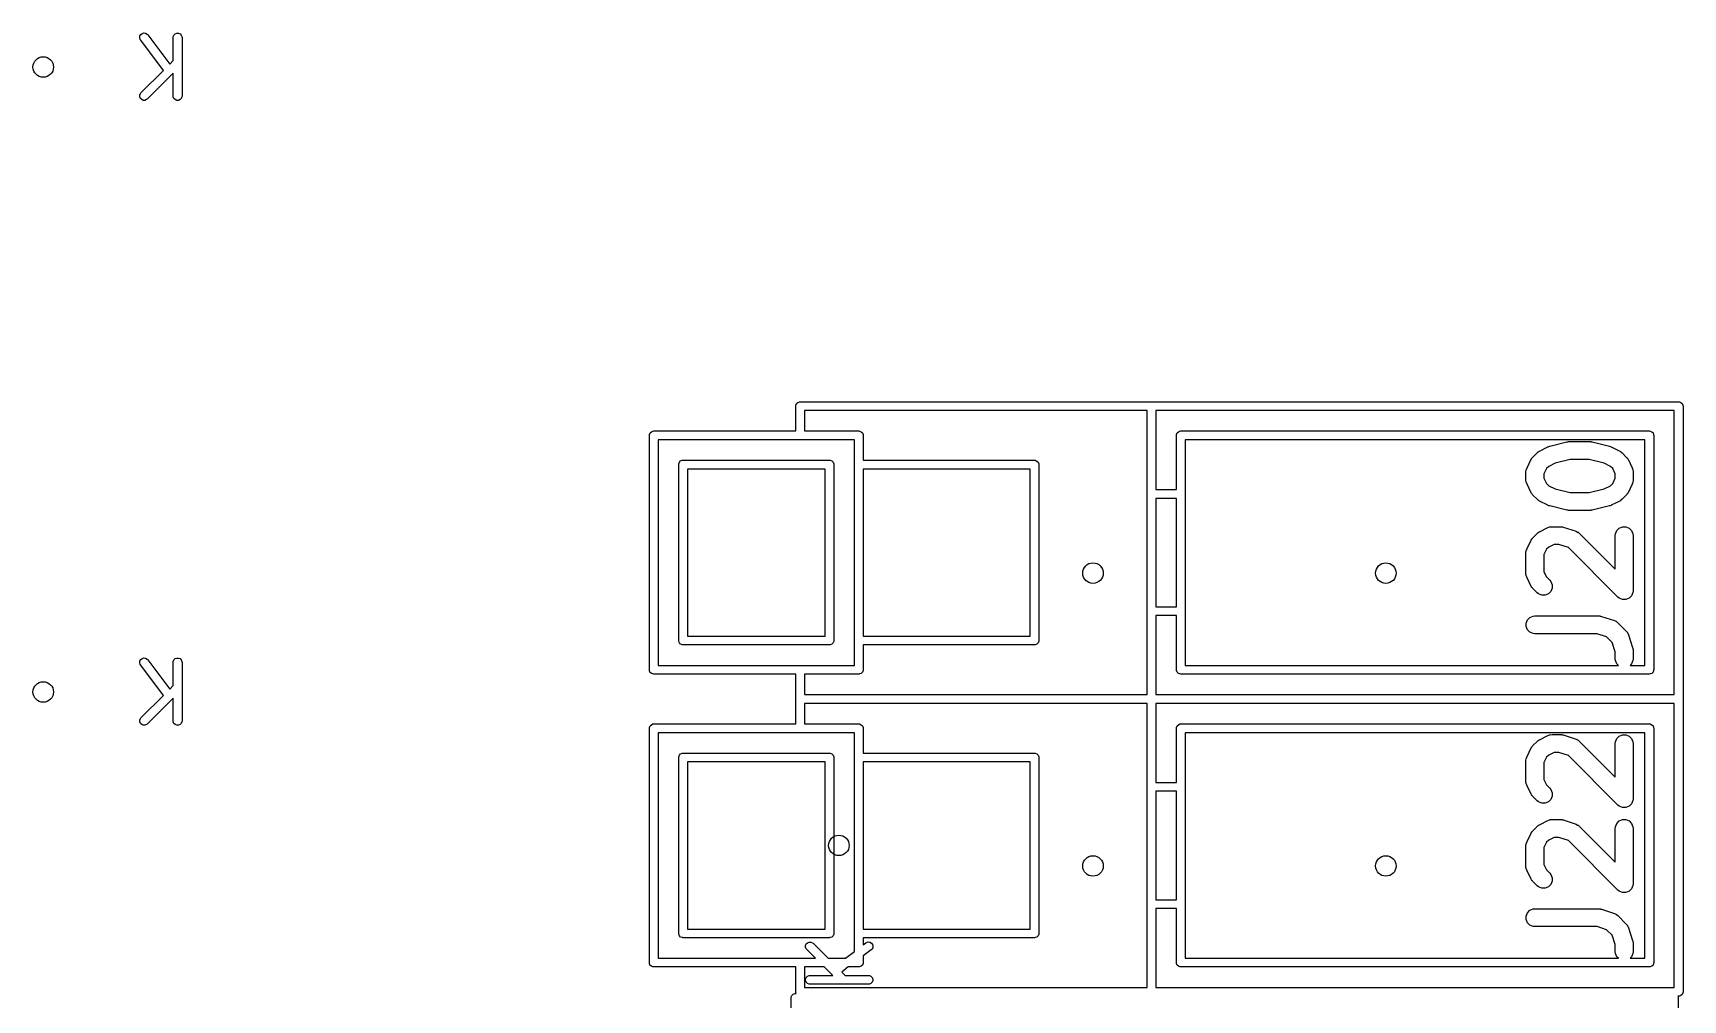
# Model space of a CAD drawing. Extents: x 0.23 to 2.98, y 0.27 to 3.73.
# Drawn here: x 1.873 to 2.982, y 1.123 to 1.773 of the extents above; entities that cross this region are included whole.
import ezdxf

# ---------------------------------------------------------------- set-up
doc = ezdxf.new("R2010")
doc.units = 0
doc.header["$MEASUREMENT"] = 0
doc.layers.add('BLACK', color=7, linetype='CONTINUOUS')

msp = doc.modelspace()

# ---------------------------------------------------------------- linework, layer by layer
at = {"layer": 'BLACK', "linetype": 'CONTINUOUS'}
for p, q in [((1.9449, 1.7697), (1.945, 1.7709)), ((1.9452, 1.7686), (1.9449, 1.7697)), ((1.945, 1.7709), (1.9456, 1.7719)), ((1.9455, 1.7681), (1.9452, 1.7686)), ((1.9608, 1.7477), (1.9455, 1.7681)), ((1.9456, 1.7719), (1.9465, 1.7726)), ((1.9465, 1.7726), (1.9477, 1.7729)), ((1.9477, 1.7729), (1.9488, 1.7727)), ((1.9488, 1.7727), (1.9498, 1.7721)), ((1.9498, 1.7721), (1.9502, 1.7717)), ((1.9502, 1.7717), (1.965, 1.7519)), ((1.9674, 1.7705), (1.9679, 1.7715)), ((1.9674, 1.7699), (1.9674, 1.7705)), ((1.9674, 1.7543), (1.9674, 1.7699)), ((1.9679, 1.7715), (1.9687, 1.7724)), ((1.9687, 1.7724), (1.9697, 1.7728)), ((1.9697, 1.7728), (1.9709, 1.7728)), ((1.9709, 1.7728), (1.972, 1.7724)), ((1.972, 1.7724), (1.9728, 1.7715)), ((1.9728, 1.7715), (1.9732, 1.7705)), ((1.9732, 1.7705), (1.9733, 1.7699)), ((1.9733, 1.7699), (1.9733, 1.7305)), ((1.965, 1.7519), (1.9674, 1.7543)), ((1.9457, 1.7326), (1.9608, 1.7477)), ((1.9674, 1.7459), (1.9499, 1.7284)), ((1.9674, 1.7305), (1.9674, 1.7459)), ((1.9449, 1.7311), (1.9454, 1.7322)), ((1.9449, 1.73), (1.9449, 1.7311)), ((1.9454, 1.7322), (1.9457, 1.7326)), ((1.9674, 1.73), (1.9674, 1.7305)), ((1.9733, 1.7305), (1.9732, 1.73)), ((1.9454, 1.7289), (1.9449, 1.73)), ((1.9462, 1.7281), (1.9454, 1.7289)), ((1.9472, 1.7276), (1.9462, 1.7281)), ((1.9484, 1.7276), (1.9472, 1.7276)), ((1.9495, 1.7281), (1.9484, 1.7276)), ((1.9499, 1.7284), (1.9495, 1.7281)), ((1.9679, 1.7289), (1.9674, 1.73)), ((1.9687, 1.7281), (1.9679, 1.7289)), ((1.9697, 1.7276), (1.9687, 1.7281)), ((1.9709, 1.7276), (1.9697, 1.7276)), ((1.972, 1.7281), (1.9709, 1.7276)), ((1.9728, 1.7289), (1.972, 1.7281)), ((1.9732, 1.73), (1.9728, 1.7289)), ((2.3859, 1.5221), (2.386, 1.5227)), ((2.3859, 1.5054), (2.3859, 1.5221)), ((2.386, 1.5227), (2.3864, 1.5238)), ((2.3864, 1.5238), (2.3872, 1.5246)), ((2.3872, 1.5246), (2.3883, 1.525)), ((2.3883, 1.525), (2.3889, 1.5251)), ((2.3889, 1.5251), (2.6251, 1.5251)), ((2.6251, 1.5251), (2.9794, 1.5251)), ((2.9794, 1.5251), (2.9799, 1.525)), ((2.9799, 1.525), (2.98, 1.525)), ((2.98, 1.525), (2.981, 1.5246)), ((2.981, 1.5246), (2.9819, 1.5238)), ((2.9819, 1.5238), (2.9823, 1.5227)), ((2.9823, 1.5227), (2.9824, 1.5221)), ((2.9824, 1.5221), (2.9824, 1.3253)), ((2.3918, 1.5192), (2.3918, 1.5054)), ((2.6221, 1.5192), (2.3918, 1.5192)), ((2.6221, 1.3282), (2.6221, 1.5192)), ((2.628, 1.5192), (2.628, 1.466)), ((2.9765, 1.5192), (2.628, 1.5192)), ((2.9765, 1.3282), (2.9765, 1.5192)), ((2.2875, 1.503), (2.288, 1.5041)), ((2.2875, 1.5024), (2.2875, 1.503)), ((2.2875, 1.345), (2.2875, 1.5024)), ((2.288, 1.5041), (2.2888, 1.5049)), ((2.2888, 1.5049), (2.2899, 1.5053)), ((2.2899, 1.5053), (2.2904, 1.5054)), ((2.2904, 1.5054), (2.3859, 1.5054)), ((2.2934, 1.4995), (2.2934, 1.3479)), ((2.4253, 1.4995), (2.2934, 1.4995)), ((2.3918, 1.5054), (2.4282, 1.5054)), ((2.4253, 1.3479), (2.4253, 1.4995)), ((2.4282, 1.5054), (2.4288, 1.5053)), ((2.4288, 1.5053), (2.4299, 1.5049)), ((2.4299, 1.5049), (2.4307, 1.5041)), ((2.4307, 1.5041), (2.4311, 1.503)), ((2.4311, 1.503), (2.4312, 1.5024)), ((2.4312, 1.5024), (2.4312, 1.4857)), ((2.6418, 1.5024), (2.6419, 1.503)), ((2.6418, 1.466), (2.6418, 1.5024)), ((2.6419, 1.503), (2.6423, 1.5041)), ((2.6423, 1.5041), (2.6431, 1.5049)), ((2.6431, 1.5049), (2.6442, 1.5053)), ((2.6442, 1.5053), (2.6448, 1.5054)), ((2.6448, 1.5054), (2.9597, 1.5054)), ((2.6477, 1.4995), (2.6477, 1.3479)), ((2.9568, 1.4995), (2.6477, 1.4995)), ((2.8928, 1.4952), (2.9042, 1.4981)), ((2.9042, 1.4981), (2.9044, 1.4981)), ((2.9044, 1.4981), (2.9045, 1.4982)), ((2.9045, 1.4982), (2.905, 1.4982)), ((2.905, 1.4982), (2.9054, 1.4983)), ((2.9054, 1.4983), (2.9055, 1.4983)), ((2.9055, 1.4983), (2.9057, 1.4983)), ((2.9057, 1.4983), (2.92, 1.4983)), ((2.92, 1.4983), (2.9202, 1.4983)), ((2.9202, 1.4983), (2.9203, 1.4983)), ((2.9203, 1.4983), (2.9207, 1.4982)), ((2.9207, 1.4982), (2.9212, 1.4982)), ((2.9212, 1.4982), (2.9212, 1.4981)), ((2.9212, 1.4981), (2.9214, 1.4981)), ((2.9214, 1.4981), (2.9329, 1.4952)), ((2.9568, 1.3479), (2.9568, 1.4995)), ((2.9597, 1.5054), (2.9603, 1.5053)), ((2.9603, 1.5053), (2.9614, 1.5049)), ((2.9614, 1.5049), (2.9622, 1.5041)), ((2.9622, 1.5041), (2.9626, 1.503)), ((2.9626, 1.503), (2.9627, 1.5024)), ((2.9627, 1.5024), (2.9627, 1.345)), ((2.8803, 1.4864), (2.8806, 1.4869)), ((2.8806, 1.4869), (2.8807, 1.487)), ((2.8807, 1.487), (2.8808, 1.4872)), ((2.8808, 1.4872), (2.881, 1.4874)), ((2.881, 1.4874), (2.8811, 1.4875)), ((2.8811, 1.4875), (2.8815, 1.4879)), ((2.8815, 1.4879), (2.8843, 1.4908)), ((2.8843, 1.4908), (2.8848, 1.4912)), ((2.8848, 1.4912), (2.8849, 1.4913)), ((2.8849, 1.4913), (2.8851, 1.4914)), ((2.8851, 1.4914), (2.8852, 1.4915)), ((2.8852, 1.4915), (2.8854, 1.4916)), ((2.8854, 1.4916), (2.8859, 1.4919)), ((2.8859, 1.4919), (2.8916, 1.4948)), ((2.8916, 1.4948), (2.8917, 1.4948)), ((2.8917, 1.4948), (2.8922, 1.495)), ((2.8917, 1.4948), (2.8917, 1.4948)), ((2.8922, 1.495), (2.8927, 1.4952)), ((2.8927, 1.4952), (2.8927, 1.4952)), ((2.8927, 1.4952), (2.8928, 1.4952)), ((2.9329, 1.4952), (2.933, 1.4952)), ((2.933, 1.4952), (2.933, 1.4952)), ((2.933, 1.4952), (2.9335, 1.495)), ((2.9335, 1.495), (2.934, 1.4948)), ((2.934, 1.4948), (2.934, 1.4948)), ((2.934, 1.4948), (2.9341, 1.4948)), ((2.9341, 1.4948), (2.9398, 1.4919)), ((2.9398, 1.4919), (2.9403, 1.4916)), ((2.9403, 1.4916), (2.9405, 1.4915)), ((2.9405, 1.4915), (2.9406, 1.4914)), ((2.9406, 1.4914), (2.9408, 1.4913)), ((2.9408, 1.4913), (2.9409, 1.4912)), ((2.9409, 1.4912), (2.9414, 1.4908)), ((2.9414, 1.4908), (2.9442, 1.4879)), ((2.9442, 1.4879), (2.9446, 1.4875)), ((2.9446, 1.4875), (2.9447, 1.4874)), ((2.9447, 1.4874), (2.9448, 1.4872)), ((2.9448, 1.4872), (2.945, 1.487)), ((2.945, 1.487), (2.945, 1.4869)), ((2.945, 1.4869), (2.9454, 1.4864)), ((2.3072, 1.4834), (2.3077, 1.4844)), ((2.3072, 1.4828), (2.3072, 1.4834)), ((2.3072, 1.3646), (2.3072, 1.4828)), ((2.3077, 1.4844), (2.3085, 1.4853)), ((2.3085, 1.4853), (2.3095, 1.4857)), ((2.3095, 1.4857), (2.3099, 1.4857)), ((2.3099, 1.4857), (2.3101, 1.4857)), ((2.3101, 1.4857), (2.4085, 1.4857)), ((2.3131, 1.4798), (2.3131, 1.3676)), ((2.4056, 1.4798), (2.3131, 1.4798)), ((2.4056, 1.3676), (2.4056, 1.4798)), ((2.4085, 1.4857), (2.4087, 1.4857)), ((2.4087, 1.4857), (2.4091, 1.4857)), ((2.4091, 1.4857), (2.4102, 1.4853)), ((2.4102, 1.4853), (2.411, 1.4844)), ((2.411, 1.4844), (2.4114, 1.4834)), ((2.4114, 1.4834), (2.4115, 1.4828)), ((2.4115, 1.4828), (2.4115, 1.3646)), ((2.4312, 1.4857), (2.5463, 1.4857)), ((2.4312, 1.4798), (2.4312, 1.3676)), ((2.5434, 1.4798), (2.4312, 1.4798)), ((2.5434, 1.3676), (2.5434, 1.4798)), ((2.5463, 1.4857), (2.5469, 1.4857)), ((2.5469, 1.4857), (2.5469, 1.4857)), ((2.5469, 1.4857), (2.548, 1.4852)), ((2.548, 1.4852), (2.5488, 1.4844)), ((2.5488, 1.4844), (2.5492, 1.4833)), ((2.5492, 1.4833), (2.5493, 1.4828)), ((2.5493, 1.4828), (2.5493, 1.3646)), ((2.8768, 1.478), (2.877, 1.4792)), ((2.8768, 1.4723), (2.8768, 1.478)), ((2.877, 1.4794), (2.8771, 1.4796)), ((2.877, 1.4792), (2.877, 1.4794)), ((2.8771, 1.4796), (2.8775, 1.4807)), ((2.8775, 1.4807), (2.8803, 1.4864)), ((2.8906, 1.4801), (2.8888, 1.4766)), ((2.8888, 1.4766), (2.8888, 1.4737)), ((2.8921, 1.4816), (2.8906, 1.4801)), ((2.8964, 1.4838), (2.8921, 1.4816)), ((2.9064, 1.4863), (2.8964, 1.4838)), ((2.9192, 1.4863), (2.9064, 1.4863)), ((2.9293, 1.4838), (2.9192, 1.4863)), ((2.9336, 1.4816), (2.9293, 1.4838)), ((2.9351, 1.4801), (2.9336, 1.4816)), ((2.9368, 1.4766), (2.9351, 1.4801)), ((2.9368, 1.4737), (2.9368, 1.4766)), ((2.9454, 1.4864), (2.9482, 1.4807)), ((2.9482, 1.4807), (2.9486, 1.4796)), ((2.9486, 1.4796), (2.9486, 1.4794)), ((2.9486, 1.4794), (2.9487, 1.4792)), ((2.9487, 1.4792), (2.9488, 1.478)), ((2.9488, 1.478), (2.9488, 1.4723)), ((2.628, 1.466), (2.6418, 1.466)), ((2.877, 1.4711), (2.8768, 1.4723)), ((2.877, 1.4709), (2.877, 1.4711)), ((2.8771, 1.4707), (2.877, 1.4709)), ((2.8775, 1.4696), (2.8771, 1.4707)), ((2.8803, 1.4639), (2.8775, 1.4696)), ((2.8888, 1.4737), (2.8906, 1.4701)), ((2.8906, 1.4701), (2.8921, 1.4686)), ((2.8921, 1.4686), (2.8964, 1.4665)), ((2.8964, 1.4665), (2.9064, 1.464)), ((2.9192, 1.464), (2.9293, 1.4665)), ((2.9293, 1.4665), (2.9336, 1.4686)), ((2.9336, 1.4686), (2.9351, 1.4701)), ((2.9351, 1.4701), (2.9368, 1.4737)), ((2.9482, 1.4696), (2.9454, 1.4639)), ((2.9486, 1.4707), (2.9482, 1.4696)), ((2.9487, 1.4711), (2.9486, 1.4709)), ((2.9486, 1.4709), (2.9486, 1.4707)), ((2.9488, 1.4723), (2.9487, 1.4711)), ((2.628, 1.4601), (2.628, 1.3873)), ((2.6418, 1.4601), (2.628, 1.4601)), ((2.6418, 1.3873), (2.6418, 1.4601)), ((2.8806, 1.4634), (2.8803, 1.4639)), ((2.8807, 1.4632), (2.8806, 1.4634)), ((2.8808, 1.4631), (2.8807, 1.4632)), ((2.881, 1.4629), (2.8808, 1.4631)), ((2.8811, 1.4628), (2.881, 1.4629)), ((2.8815, 1.4623), (2.8811, 1.4628)), ((2.8843, 1.4595), (2.8815, 1.4623)), ((2.8848, 1.4591), (2.8843, 1.4595)), ((2.8849, 1.459), (2.8848, 1.4591)), ((2.8851, 1.4588), (2.8849, 1.459)), ((2.8852, 1.4587), (2.8851, 1.4588)), ((2.8854, 1.4587), (2.8852, 1.4587)), ((2.8859, 1.4583), (2.8854, 1.4587)), ((2.8916, 1.4555), (2.8859, 1.4583)), ((2.8917, 1.4554), (2.8916, 1.4555)), ((2.8922, 1.4552), (2.8917, 1.4554)), ((2.8917, 1.4554), (2.8917, 1.4554)), ((2.8927, 1.4551), (2.8922, 1.4552)), ((2.8928, 1.455), (2.8927, 1.4551)), ((2.8927, 1.4551), (2.8927, 1.4551)), ((2.9042, 1.4522), (2.8928, 1.455)), ((2.9064, 1.464), (2.9192, 1.464)), ((2.9329, 1.455), (2.9214, 1.4522)), ((2.933, 1.4551), (2.9329, 1.455)), ((2.9335, 1.4552), (2.933, 1.4551)), ((2.933, 1.4551), (2.933, 1.4551)), ((2.934, 1.4554), (2.9335, 1.4552)), ((2.9341, 1.4555), (2.934, 1.4554)), ((2.934, 1.4554), (2.934, 1.4554)), ((2.9398, 1.4583), (2.9341, 1.4555)), ((2.9403, 1.4587), (2.9398, 1.4583)), ((2.9405, 1.4587), (2.9403, 1.4587)), ((2.9406, 1.4588), (2.9405, 1.4587)), ((2.9408, 1.459), (2.9406, 1.4588)), ((2.9409, 1.4591), (2.9408, 1.459)), ((2.9414, 1.4595), (2.9409, 1.4591)), ((2.9442, 1.4623), (2.9414, 1.4595)), ((2.9446, 1.4628), (2.9442, 1.4623)), ((2.9447, 1.4629), (2.9446, 1.4628)), ((2.9448, 1.4631), (2.9447, 1.4629)), ((2.945, 1.4632), (2.9448, 1.4631)), ((2.9454, 1.4639), (2.945, 1.4634)), ((2.945, 1.4634), (2.945, 1.4632)), ((2.9044, 1.4521), (2.9042, 1.4522)), ((2.9045, 1.4521), (2.9044, 1.4521)), ((2.905, 1.4521), (2.9045, 1.4521)), ((2.9054, 1.452), (2.905, 1.4521)), ((2.9055, 1.452), (2.9054, 1.452)), ((2.9057, 1.452), (2.9055, 1.452)), ((2.92, 1.452), (2.9057, 1.452)), ((2.9202, 1.452), (2.92, 1.452)), ((2.9203, 1.452), (2.9202, 1.452)), ((2.9207, 1.4521), (2.9203, 1.452)), ((2.9212, 1.4521), (2.9207, 1.4521)), ((2.9214, 1.4522), (2.9212, 1.4521)), ((2.9212, 1.4521), (2.9212, 1.4521)), ((2.8775, 1.4264), (2.8803, 1.4321)), ((2.8803, 1.4321), (2.8806, 1.4326)), ((2.8806, 1.4326), (2.8807, 1.4327)), ((2.8807, 1.4327), (2.8808, 1.4329)), ((2.8808, 1.4329), (2.881, 1.4331)), ((2.881, 1.4331), (2.8811, 1.4332)), ((2.8811, 1.4332), (2.8815, 1.4337)), ((2.8815, 1.4337), (2.8843, 1.4365)), ((2.8843, 1.4365), (2.8848, 1.4369)), ((2.8848, 1.4369), (2.8849, 1.437)), ((2.8849, 1.437), (2.8851, 1.4371)), ((2.8851, 1.4371), (2.8852, 1.4373)), ((2.8852, 1.4373), (2.8854, 1.4373)), ((2.8854, 1.4373), (2.8859, 1.4376)), ((2.8859, 1.4376), (2.8916, 1.4405)), ((2.8916, 1.4405), (2.8927, 1.4409)), ((2.8927, 1.4409), (2.8929, 1.4409)), ((2.8929, 1.4409), (2.8931, 1.441)), ((2.8931, 1.441), (2.8943, 1.4411)), ((2.8943, 1.4411), (2.9, 1.4411)), ((2.9, 1.4411), (2.9006, 1.4411)), ((2.9006, 1.4411), (2.9007, 1.4411)), ((2.9007, 1.4411), (2.9009, 1.441)), ((2.9009, 1.441), (2.9012, 1.441)), ((2.9012, 1.441), (2.9013, 1.441)), ((2.9013, 1.441), (2.9019, 1.4408)), ((2.9019, 1.4408), (2.9105, 1.438)), ((2.9105, 1.438), (2.9115, 1.4375)), ((2.9115, 1.4375), (2.9117, 1.4373)), ((2.9117, 1.4373), (2.9119, 1.4373)), ((2.9119, 1.4373), (2.9128, 1.4365)), ((2.9128, 1.4365), (2.9368, 1.4125)), ((2.9368, 1.4351), (2.937, 1.4363)), ((2.9368, 1.4125), (2.9368, 1.4351)), ((2.937, 1.4363), (2.9379, 1.4385)), ((2.9379, 1.4385), (2.9395, 1.4401)), ((2.9395, 1.4401), (2.9417, 1.441)), ((2.9417, 1.441), (2.944, 1.441)), ((2.944, 1.441), (2.9462, 1.4401)), ((2.9462, 1.4401), (2.9478, 1.4385)), ((2.9478, 1.4385), (2.9487, 1.4363)), ((2.9487, 1.4363), (2.9488, 1.4351)), ((2.9488, 1.4351), (2.9488, 1.398)), ((2.8768, 1.4237), (2.877, 1.4249)), ((2.8768, 1.4094), (2.8768, 1.4237)), ((2.877, 1.4251), (2.8771, 1.4253)), ((2.877, 1.4249), (2.877, 1.4251)), ((2.8771, 1.4253), (2.8775, 1.4264)), ((2.8906, 1.4259), (2.8888, 1.4223)), ((2.8888, 1.4223), (2.8888, 1.4108)), ((2.8921, 1.4273), (2.8906, 1.4259)), ((2.8957, 1.4291), (2.8921, 1.4273)), ((2.899, 1.4291), (2.8957, 1.4291)), ((2.9053, 1.427), (2.899, 1.4291)), ((2.9386, 1.3937), (2.9053, 1.427)), ((2.877, 1.4082), (2.8768, 1.4094)), ((2.8888, 1.4108), (2.8906, 1.4073)), ((2.877, 1.408), (2.877, 1.4082)), ((2.8771, 1.4078), (2.877, 1.408)), ((2.8775, 1.4067), (2.8771, 1.4078)), ((2.8803, 1.401), (2.8775, 1.4067)), ((2.8806, 1.4005), (2.8803, 1.401)), ((2.8807, 1.4004), (2.8806, 1.4005)), ((2.8808, 1.4002), (2.8807, 1.4004)), ((2.881, 1.4), (2.8808, 1.4002)), ((2.8811, 1.3999), (2.881, 1.4)), ((2.8815, 1.3995), (2.8811, 1.3999)), ((2.8843, 1.3966), (2.8815, 1.3995)), ((2.8906, 1.4073), (2.8928, 1.4051)), ((2.8928, 1.4051), (2.8935, 1.4042)), ((2.8935, 1.4042), (2.8944, 1.402)), ((2.8944, 1.3997), (2.8935, 1.3975)), ((2.8944, 1.402), (2.8944, 1.3997)), ((2.9488, 1.398), (2.9487, 1.3968)), ((2.628, 1.3873), (2.6418, 1.3873)), ((2.8852, 1.3959), (2.8843, 1.3966)), ((2.8874, 1.395), (2.8852, 1.3959)), ((2.8897, 1.395), (2.8874, 1.395)), ((2.8919, 1.3959), (2.8897, 1.395)), ((2.8935, 1.3975), (2.8919, 1.3959)), ((2.9395, 1.393), (2.9386, 1.3937)), ((2.9417, 1.3921), (2.9395, 1.393)), ((2.944, 1.3921), (2.9417, 1.3921)), ((2.9462, 1.393), (2.944, 1.3921)), ((2.9478, 1.3947), (2.9462, 1.393)), ((2.9487, 1.3968), (2.9478, 1.3947)), ((2.6418, 1.3814), (2.628, 1.3814)), ((2.628, 1.3814), (2.628, 1.3282)), ((2.6418, 1.345), (2.6418, 1.3814)), ((2.877, 1.3763), (2.8779, 1.3785)), ((2.877, 1.374), (2.877, 1.3763)), ((2.8779, 1.3785), (2.8795, 1.3801)), ((2.8795, 1.3801), (2.8817, 1.381)), ((2.8817, 1.381), (2.8828, 1.3811)), ((2.8828, 1.3811), (2.9257, 1.3811)), ((2.9257, 1.3811), (2.9263, 1.3811)), ((2.9263, 1.3811), (2.9264, 1.3811)), ((2.9264, 1.3811), (2.9267, 1.381)), ((2.9267, 1.381), (2.9269, 1.381)), ((2.9269, 1.381), (2.927, 1.381)), ((2.927, 1.381), (2.9276, 1.3808)), ((2.9276, 1.3808), (2.9362, 1.378)), ((2.9362, 1.378), (2.9372, 1.3775)), ((2.9372, 1.3775), (2.9374, 1.3773)), ((2.9374, 1.3773), (2.9376, 1.3773)), ((2.9376, 1.3773), (2.9385, 1.3765)), ((2.9385, 1.3765), (2.9442, 1.3708)), ((2.3072, 1.364), (2.3072, 1.3646)), ((2.3131, 1.3676), (2.4056, 1.3676)), ((2.4115, 1.3646), (2.4114, 1.364)), ((2.4312, 1.3676), (2.5434, 1.3676)), ((2.5493, 1.3646), (2.5492, 1.3641)), ((2.8779, 1.3718), (2.877, 1.374)), ((2.8795, 1.3701), (2.8779, 1.3718)), ((2.8817, 1.3692), (2.8795, 1.3701)), ((2.8828, 1.3691), (2.8817, 1.3692)), ((2.9247, 1.3691), (2.8828, 1.3691)), ((2.931, 1.367), (2.9247, 1.3691)), ((2.9347, 1.3633), (2.931, 1.367)), ((2.9442, 1.3708), (2.945, 1.3699)), ((2.945, 1.3699), (2.9451, 1.3697)), ((2.9451, 1.3697), (2.9452, 1.3695)), ((2.9452, 1.3695), (2.9457, 1.3685)), ((2.9457, 1.3685), (2.9485, 1.3599)), ((2.3077, 1.363), (2.3072, 1.364)), ((2.3085, 1.3622), (2.3077, 1.363)), ((2.3095, 1.3617), (2.3085, 1.3622)), ((2.3099, 1.3617), (2.3095, 1.3617)), ((2.3101, 1.3617), (2.3099, 1.3617)), ((2.4085, 1.3617), (2.3101, 1.3617)), ((2.4087, 1.3617), (2.4085, 1.3617)), ((2.4091, 1.3617), (2.4087, 1.3617)), ((2.4102, 1.3622), (2.4091, 1.3617)), ((2.411, 1.363), (2.4102, 1.3622)), ((2.4114, 1.364), (2.411, 1.363)), ((2.5463, 1.3617), (2.4312, 1.3617)), ((2.4312, 1.3617), (2.4312, 1.345)), ((2.5469, 1.3617), (2.5463, 1.3617)), ((2.548, 1.3622), (2.5469, 1.3617)), ((2.5469, 1.3617), (2.5469, 1.3617)), ((2.5488, 1.363), (2.548, 1.3622)), ((2.5492, 1.3641), (2.5488, 1.363)), ((2.9368, 1.357), (2.9347, 1.3633)), ((2.9368, 1.3523), (2.9368, 1.357)), ((2.9485, 1.3599), (2.9487, 1.3593)), ((2.9487, 1.3593), (2.9487, 1.3592)), ((2.9487, 1.3592), (2.9487, 1.3589)), ((2.9487, 1.3589), (2.9488, 1.3587)), ((2.9488, 1.3587), (2.9488, 1.3586)), ((2.9488, 1.3586), (2.9488, 1.358)), ((2.9488, 1.358), (2.9488, 1.3523)), ((1.9449, 1.3497), (1.945, 1.3509)), ((1.9452, 1.3486), (1.9449, 1.3497)), ((1.945, 1.3509), (1.9456, 1.3519)), ((1.9455, 1.3481), (1.9452, 1.3486)), ((1.9608, 1.3277), (1.9455, 1.3481)), ((1.9456, 1.3519), (1.9465, 1.3526)), ((1.9465, 1.3526), (1.9477, 1.3529)), ((1.9477, 1.3529), (1.9488, 1.3527)), ((1.9488, 1.3527), (1.9498, 1.3521)), ((1.9498, 1.3521), (1.9502, 1.3517)), ((1.9502, 1.3517), (1.965, 1.3319)), ((1.9674, 1.3505), (1.9679, 1.3515)), ((1.9674, 1.3499), (1.9674, 1.3505)), ((1.9674, 1.3343), (1.9674, 1.3499)), ((1.9679, 1.3515), (1.9687, 1.3524)), ((1.9687, 1.3524), (1.9697, 1.3528)), ((1.9697, 1.3528), (1.9709, 1.3528)), ((1.9709, 1.3528), (1.972, 1.3524)), ((1.972, 1.3524), (1.9728, 1.3515)), ((1.9728, 1.3515), (1.9732, 1.3505)), ((1.9732, 1.3505), (1.9733, 1.3499)), ((1.9733, 1.3499), (1.9733, 1.3105)), ((2.2875, 1.3447), (2.2875, 1.345)), ((2.2875, 1.3444), (2.2875, 1.3447)), ((2.2879, 1.3433), (2.2875, 1.3444)), ((2.2888, 1.3425), (2.2879, 1.3433)), ((2.2898, 1.3421), (2.2888, 1.3425)), ((2.2934, 1.3479), (2.4253, 1.3479)), ((2.4299, 1.3425), (2.4288, 1.3421)), ((2.4307, 1.3433), (2.4299, 1.3425)), ((2.4311, 1.3444), (2.4307, 1.3433)), ((2.4312, 1.345), (2.4311, 1.3444)), ((2.6419, 1.3444), (2.6418, 1.345)), ((2.6423, 1.3433), (2.6419, 1.3444)), ((2.6431, 1.3425), (2.6423, 1.3433)), ((2.6442, 1.3421), (2.6431, 1.3425)), ((2.6477, 1.3479), (2.9389, 1.3479)), ((2.937, 1.3511), (2.9368, 1.3523)), ((2.9379, 1.3489), (2.937, 1.3511)), ((2.9389, 1.3479), (2.9379, 1.3489)), ((2.9478, 1.3489), (2.9468, 1.3479)), ((2.9468, 1.3479), (2.9568, 1.3479)), ((2.9487, 1.3511), (2.9478, 1.3489)), ((2.9488, 1.3523), (2.9487, 1.3511)), ((2.9614, 1.3425), (2.9603, 1.3421)), ((2.9622, 1.3433), (2.9614, 1.3425)), ((2.9626, 1.3444), (2.9622, 1.3433)), ((2.9627, 1.345), (2.9626, 1.3444)), ((1.965, 1.3319), (1.9674, 1.3343)), ((2.2904, 1.342), (2.2898, 1.3421)), ((2.3859, 1.342), (2.2904, 1.342)), ((2.3859, 1.3253), (2.3859, 1.342)), ((2.4282, 1.342), (2.3918, 1.342)), ((2.3918, 1.342), (2.3918, 1.3282)), ((2.4288, 1.3421), (2.4282, 1.342)), ((2.6448, 1.342), (2.6442, 1.3421)), ((2.9597, 1.342), (2.6448, 1.342)), ((2.9603, 1.3421), (2.9597, 1.342)), ((1.9457, 1.3126), (1.9608, 1.3277)), ((1.9674, 1.3259), (1.9499, 1.3084)), ((1.9674, 1.3105), (1.9674, 1.3259)), ((2.3859, 1.3085), (2.3859, 1.3253)), ((2.3918, 1.3282), (2.6221, 1.3282)), ((2.3918, 1.3223), (2.3918, 1.3085)), ((2.6221, 1.3223), (2.3918, 1.3223)), ((2.6221, 1.1314), (2.6221, 1.3223)), ((2.628, 1.3282), (2.9765, 1.3282)), ((2.628, 1.3223), (2.628, 1.2692)), ((2.9765, 1.3223), (2.628, 1.3223)), ((2.9765, 1.1314), (2.9765, 1.3223)), ((2.9824, 1.3253), (2.9824, 1.1284)), ((1.9449, 1.3111), (1.9454, 1.3122)), ((1.9449, 1.31), (1.9449, 1.3111)), ((1.9454, 1.3089), (1.9449, 1.31)), ((1.9454, 1.3122), (1.9457, 1.3126)), ((1.9674, 1.31), (1.9674, 1.3105)), ((1.9679, 1.3089), (1.9674, 1.31)), ((1.9732, 1.31), (1.9728, 1.3089)), ((1.9733, 1.3105), (1.9732, 1.31)), ((1.9462, 1.3081), (1.9454, 1.3089)), ((1.9472, 1.3076), (1.9462, 1.3081)), ((1.9484, 1.3076), (1.9472, 1.3076)), ((1.9495, 1.3081), (1.9484, 1.3076)), ((1.9499, 1.3084), (1.9495, 1.3081)), ((1.9687, 1.3081), (1.9679, 1.3089)), ((1.9697, 1.3076), (1.9687, 1.3081)), ((1.9709, 1.3076), (1.9697, 1.3076)), ((1.972, 1.3081), (1.9709, 1.3076)), ((1.9728, 1.3089), (1.972, 1.3081)), ((2.2875, 1.3062), (2.288, 1.3072)), ((2.2875, 1.3056), (2.2875, 1.3062)), ((2.2875, 1.1481), (2.2875, 1.3056)), ((2.288, 1.3072), (2.2888, 1.308)), ((2.2888, 1.308), (2.2899, 1.3085)), ((2.2899, 1.3085), (2.2904, 1.3085)), ((2.2904, 1.3085), (2.3859, 1.3085)), ((2.2934, 1.3026), (2.2934, 1.1511)), ((2.4253, 1.3026), (2.2934, 1.3026)), ((2.3918, 1.3085), (2.4282, 1.3085)), ((2.4253, 1.1556), (2.4253, 1.3026)), ((2.4282, 1.3085), (2.4288, 1.3085)), ((2.4288, 1.3085), (2.4299, 1.308)), ((2.4299, 1.308), (2.4307, 1.3072)), ((2.4307, 1.3072), (2.4311, 1.3062)), ((2.4311, 1.3062), (2.4312, 1.3056)), ((2.4312, 1.3056), (2.4312, 1.2889)), ((2.6418, 1.3056), (2.6419, 1.3062)), ((2.6418, 1.2692), (2.6418, 1.3056)), ((2.6419, 1.3062), (2.6423, 1.3072)), ((2.6423, 1.3072), (2.6431, 1.308)), ((2.6431, 1.308), (2.6442, 1.3085)), ((2.6442, 1.3085), (2.6448, 1.3085)), ((2.6448, 1.3085), (2.9597, 1.3085)), ((2.6477, 1.3026), (2.6477, 1.1511)), ((2.9568, 1.3026), (2.6477, 1.3026)), ((2.8854, 1.2976), (2.8859, 1.2979)), ((2.8859, 1.2979), (2.8916, 1.3008)), ((2.8916, 1.3008), (2.8927, 1.3012)), ((2.8927, 1.3012), (2.8929, 1.3012)), ((2.8929, 1.3012), (2.8931, 1.3013)), ((2.8931, 1.3013), (2.8943, 1.3014)), ((2.8943, 1.3014), (2.9, 1.3014)), ((2.9, 1.3014), (2.9006, 1.3014)), ((2.9006, 1.3014), (2.9007, 1.3014)), ((2.9007, 1.3014), (2.9009, 1.3013)), ((2.9009, 1.3013), (2.9012, 1.3013)), ((2.9012, 1.3013), (2.9013, 1.3012)), ((2.9013, 1.3012), (2.9019, 1.3011)), ((2.9019, 1.3011), (2.9105, 1.2983)), ((2.9105, 1.2983), (2.9115, 1.2978)), ((2.937, 1.2966), (2.9379, 1.2988)), ((2.9379, 1.2988), (2.9395, 1.3004)), ((2.9395, 1.3004), (2.9417, 1.3013)), ((2.9417, 1.3013), (2.944, 1.3013)), ((2.944, 1.3013), (2.9462, 1.3004)), ((2.9462, 1.3004), (2.9478, 1.2988)), ((2.9478, 1.2988), (2.9487, 1.2966)), ((2.9568, 1.1511), (2.9568, 1.3026)), ((2.9597, 1.3085), (2.9603, 1.3085)), ((2.9603, 1.3085), (2.9614, 1.308)), ((2.9614, 1.308), (2.9622, 1.3072)), ((2.9622, 1.3072), (2.9626, 1.3062)), ((2.9626, 1.3062), (2.9627, 1.3056)), ((2.9627, 1.3056), (2.9627, 1.1481)), ((2.3072, 1.2865), (2.3077, 1.2876)), ((2.3077, 1.2876), (2.3085, 1.2884)), ((2.3085, 1.2884), (2.3095, 1.2888)), ((2.3095, 1.2888), (2.3099, 1.2888)), ((2.3099, 1.2888), (2.3101, 1.2889)), ((2.3101, 1.2889), (2.4085, 1.2889)), ((2.4085, 1.2889), (2.4087, 1.2888)), ((2.4087, 1.2888), (2.4091, 1.2888)), ((2.4091, 1.2888), (2.4102, 1.2884)), ((2.4102, 1.2884), (2.411, 1.2876)), ((2.411, 1.2876), (2.4114, 1.2865)), ((2.4312, 1.2889), (2.5463, 1.2889)), ((2.5463, 1.2889), (2.5469, 1.2888)), ((2.5469, 1.2888), (2.5469, 1.2888)), ((2.5469, 1.2888), (2.548, 1.2884)), ((2.548, 1.2884), (2.5488, 1.2875)), ((2.5488, 1.2875), (2.5492, 1.2865)), ((2.8775, 1.2867), (2.8803, 1.2924)), ((2.8803, 1.2924), (2.8806, 1.2929)), ((2.8806, 1.2929), (2.8807, 1.293)), ((2.8807, 1.293), (2.8808, 1.2932)), ((2.8808, 1.2932), (2.881, 1.2934)), ((2.881, 1.2934), (2.8811, 1.2935)), ((2.8811, 1.2935), (2.8815, 1.294)), ((2.8815, 1.294), (2.8843, 1.2968)), ((2.8843, 1.2968), (2.8848, 1.2972)), ((2.8848, 1.2972), (2.8849, 1.2973)), ((2.8849, 1.2973), (2.8851, 1.2974)), ((2.8851, 1.2974), (2.8852, 1.2976)), ((2.8852, 1.2976), (2.8854, 1.2976)), ((2.8921, 1.2876), (2.8906, 1.2862)), ((2.8957, 1.2894), (2.8921, 1.2876)), ((2.899, 1.2894), (2.8957, 1.2894)), ((2.9053, 1.2873), (2.899, 1.2894)), ((2.9386, 1.254), (2.9053, 1.2873)), ((2.9115, 1.2978), (2.9117, 1.2976)), ((2.9117, 1.2976), (2.9119, 1.2976)), ((2.9119, 1.2976), (2.9128, 1.2968)), ((2.9128, 1.2968), (2.9368, 1.2728)), ((2.9368, 1.2954), (2.937, 1.2966)), ((2.9368, 1.2728), (2.9368, 1.2954)), ((2.9487, 1.2966), (2.9488, 1.2954)), ((2.9488, 1.2954), (2.9488, 1.2583)), ((2.3072, 1.2859), (2.3072, 1.2865)), ((2.3072, 1.1678), (2.3072, 1.2859)), ((2.3131, 1.283), (2.3131, 1.1707)), ((2.4056, 1.283), (2.3131, 1.283)), ((2.4056, 1.1707), (2.4056, 1.283)), ((2.4114, 1.2865), (2.4115, 1.2859)), ((2.4115, 1.2859), (2.4115, 1.1678)), ((2.4312, 1.283), (2.4312, 1.1707)), ((2.5434, 1.283), (2.4312, 1.283)), ((2.5434, 1.1707), (2.5434, 1.283)), ((2.5492, 1.2865), (2.5493, 1.2859)), ((2.5493, 1.2859), (2.5493, 1.1678)), ((2.8768, 1.284), (2.877, 1.2852)), ((2.8768, 1.2697), (2.8768, 1.284)), ((2.877, 1.2854), (2.8771, 1.2856)), ((2.877, 1.2852), (2.877, 1.2854)), ((2.8771, 1.2856), (2.8775, 1.2867)), ((2.8906, 1.2862), (2.8888, 1.2826)), ((2.8888, 1.2826), (2.8888, 1.2711)), ((2.628, 1.2692), (2.6418, 1.2692)), ((2.877, 1.2685), (2.8768, 1.2697)), ((2.877, 1.2683), (2.877, 1.2685)), ((2.8771, 1.2681), (2.877, 1.2683)), ((2.8775, 1.267), (2.8771, 1.2681)), ((2.8803, 1.2613), (2.8775, 1.267)), ((2.8888, 1.2711), (2.8906, 1.2675)), ((2.8906, 1.2675), (2.8928, 1.2654)), ((2.8928, 1.2654), (2.8935, 1.2645)), ((2.628, 1.2633), (2.628, 1.1904)), ((2.6418, 1.2633), (2.628, 1.2633)), ((2.6418, 1.1904), (2.6418, 1.2633)), ((2.8806, 1.2608), (2.8803, 1.2613)), ((2.8807, 1.2607), (2.8806, 1.2608)), ((2.8808, 1.2605), (2.8807, 1.2607)), ((2.881, 1.2603), (2.8808, 1.2605)), ((2.8811, 1.2602), (2.881, 1.2603)), ((2.8815, 1.2598), (2.8811, 1.2602)), ((2.8843, 1.2569), (2.8815, 1.2598)), ((2.8852, 1.2561), (2.8843, 1.2569)), ((2.8874, 1.2553), (2.8852, 1.2561)), ((2.8897, 1.2553), (2.8874, 1.2553)), ((2.8919, 1.2561), (2.8897, 1.2553)), ((2.8935, 1.2578), (2.8919, 1.2561)), ((2.8935, 1.2645), (2.8944, 1.2623)), ((2.8944, 1.26), (2.8935, 1.2578)), ((2.8944, 1.2623), (2.8944, 1.26)), ((2.9395, 1.2533), (2.9386, 1.254)), ((2.9478, 1.2549), (2.9462, 1.2533)), ((2.9487, 1.2571), (2.9478, 1.2549)), ((2.9488, 1.2583), (2.9487, 1.2571)), ((2.8859, 1.2408), (2.8916, 1.2436)), ((2.8916, 1.2436), (2.8927, 1.2441)), ((2.8927, 1.2441), (2.8929, 1.2441)), ((2.8929, 1.2441), (2.8931, 1.2442)), ((2.8931, 1.2442), (2.8943, 1.2443)), ((2.8943, 1.2443), (2.9, 1.2443)), ((2.9, 1.2443), (2.9006, 1.2442)), ((2.9006, 1.2442), (2.9007, 1.2442)), ((2.9007, 1.2442), (2.9009, 1.2442)), ((2.9009, 1.2442), (2.9012, 1.2442)), ((2.9012, 1.2442), (2.9013, 1.2441)), ((2.9013, 1.2441), (2.9019, 1.244)), ((2.9019, 1.244), (2.9105, 1.2411)), ((2.9379, 1.2416), (2.9395, 1.2433)), ((2.9417, 1.2524), (2.9395, 1.2533)), ((2.9395, 1.2433), (2.9417, 1.2442)), ((2.944, 1.2524), (2.9417, 1.2524)), ((2.9417, 1.2442), (2.944, 1.2442)), ((2.9462, 1.2533), (2.944, 1.2524)), ((2.944, 1.2442), (2.9462, 1.2433)), ((2.9462, 1.2433), (2.9478, 1.2416)), ((2.8775, 1.2295), (2.8803, 1.2352)), ((2.8803, 1.2352), (2.8806, 1.2358)), ((2.8806, 1.2358), (2.8807, 1.2359)), ((2.8807, 1.2359), (2.8808, 1.2361)), ((2.8808, 1.2361), (2.881, 1.2362)), ((2.881, 1.2362), (2.8811, 1.2363)), ((2.8811, 1.2363), (2.8815, 1.2368)), ((2.8815, 1.2368), (2.8843, 1.2397)), ((2.8843, 1.2397), (2.8848, 1.24)), ((2.8848, 1.24), (2.8849, 1.2402)), ((2.8849, 1.2402), (2.8851, 1.2403)), ((2.8851, 1.2403), (2.8852, 1.2404)), ((2.8852, 1.2404), (2.8854, 1.2405)), ((2.8854, 1.2405), (2.8859, 1.2408)), ((2.8957, 1.2323), (2.8921, 1.2305)), ((2.899, 1.2323), (2.8957, 1.2323)), ((2.9053, 1.2302), (2.899, 1.2323)), ((2.9105, 1.2411), (2.9115, 1.2406)), ((2.9115, 1.2406), (2.9117, 1.2405)), ((2.9117, 1.2405), (2.9119, 1.2404)), ((2.9119, 1.2404), (2.9128, 1.2397)), ((2.9128, 1.2397), (2.9368, 1.2156)), ((2.9368, 1.2383), (2.937, 1.2394)), ((2.9368, 1.2156), (2.9368, 1.2383)), ((2.937, 1.2394), (2.9379, 1.2416)), ((2.9478, 1.2416), (2.9487, 1.2394)), ((2.9487, 1.2394), (2.9488, 1.2383)), ((2.9488, 1.2383), (2.9488, 1.2011)), ((2.8768, 1.2269), (2.877, 1.228)), ((2.8768, 1.2126), (2.8768, 1.2269)), ((2.877, 1.2282), (2.8771, 1.2284)), ((2.877, 1.228), (2.877, 1.2282)), ((2.8771, 1.2284), (2.8775, 1.2295)), ((2.8906, 1.229), (2.8888, 1.2254)), ((2.8888, 1.2254), (2.8888, 1.214)), ((2.8921, 1.2305), (2.8906, 1.229)), ((2.9386, 1.1969), (2.9053, 1.2302)), ((2.877, 1.2114), (2.8768, 1.2126)), ((2.877, 1.2112), (2.877, 1.2114)), ((2.8771, 1.211), (2.877, 1.2112)), ((2.8775, 1.2099), (2.8771, 1.211)), ((2.8803, 1.2042), (2.8775, 1.2099)), ((2.8888, 1.214), (2.8906, 1.2104)), ((2.8906, 1.2104), (2.8928, 1.2082)), ((2.8806, 1.2037), (2.8803, 1.2042)), ((2.8807, 1.2035), (2.8806, 1.2037)), ((2.8808, 1.2034), (2.8807, 1.2035)), ((2.881, 1.2032), (2.8808, 1.2034)), ((2.8811, 1.2031), (2.881, 1.2032)), ((2.8815, 1.2026), (2.8811, 1.2031)), ((2.8843, 1.1998), (2.8815, 1.2026)), ((2.8852, 1.199), (2.8843, 1.1998)), ((2.8874, 1.1981), (2.8852, 1.199)), ((2.8897, 1.1981), (2.8874, 1.1981)), ((2.8919, 1.199), (2.8897, 1.1981)), ((2.8935, 1.2007), (2.8919, 1.199)), ((2.8928, 1.2082), (2.8935, 1.2073)), ((2.8935, 1.2073), (2.8944, 1.2052)), ((2.8944, 1.2028), (2.8935, 1.2007)), ((2.8944, 1.2052), (2.8944, 1.2028)), ((2.9487, 1.2), (2.9478, 1.1978)), ((2.9488, 1.2011), (2.9487, 1.2)), ((2.628, 1.1904), (2.6418, 1.1904)), ((2.9395, 1.1961), (2.9386, 1.1969)), ((2.9417, 1.1953), (2.9395, 1.1961)), ((2.944, 1.1953), (2.9417, 1.1953)), ((2.9462, 1.1961), (2.944, 1.1953)), ((2.9478, 1.1978), (2.9462, 1.1961)), ((2.6418, 1.1845), (2.628, 1.1845)), ((2.628, 1.1845), (2.628, 1.1314)), ((2.6418, 1.1481), (2.6418, 1.1845)), ((2.877, 1.1794), (2.8779, 1.1816)), ((2.877, 1.1771), (2.877, 1.1794)), ((2.8779, 1.1749), (2.877, 1.1771)), ((2.8779, 1.1816), (2.8795, 1.1833)), ((2.8795, 1.1833), (2.8817, 1.1842)), ((2.8817, 1.1842), (2.8828, 1.1843)), ((2.8828, 1.1843), (2.9257, 1.1843)), ((2.9257, 1.1843), (2.9263, 1.1842)), ((2.9263, 1.1842), (2.9264, 1.1842)), ((2.9264, 1.1842), (2.9267, 1.1842)), ((2.9267, 1.1842), (2.9269, 1.1842)), ((2.9269, 1.1842), (2.927, 1.1841)), ((2.927, 1.1841), (2.9276, 1.184)), ((2.9276, 1.184), (2.9362, 1.1811)), ((2.9362, 1.1811), (2.9372, 1.1806)), ((2.9372, 1.1806), (2.9374, 1.1805)), ((2.9374, 1.1805), (2.9376, 1.1804)), ((2.9376, 1.1804), (2.9385, 1.1797)), ((2.9385, 1.1797), (2.9442, 1.174)), ((2.3072, 1.1672), (2.3072, 1.1678)), ((2.3077, 1.1661), (2.3072, 1.1672)), ((2.3085, 1.1653), (2.3077, 1.1661)), ((2.3095, 1.1649), (2.3085, 1.1653)), ((2.3099, 1.1649), (2.3095, 1.1649)), ((2.3101, 1.1648), (2.3099, 1.1649)), ((2.4085, 1.1648), (2.3101, 1.1648)), ((2.3131, 1.1707), (2.4056, 1.1707)), ((2.4087, 1.1649), (2.4085, 1.1648)), ((2.4091, 1.1649), (2.4087, 1.1649)), ((2.4102, 1.1653), (2.4091, 1.1649)), ((2.411, 1.1661), (2.4102, 1.1653)), ((2.4114, 1.1672), (2.411, 1.1661)), ((2.4115, 1.1678), (2.4114, 1.1672)), ((2.4312, 1.1707), (2.5434, 1.1707)), ((2.5463, 1.1648), (2.4312, 1.1648)), ((2.4312, 1.1648), (2.4312, 1.16)), ((2.5469, 1.1649), (2.5463, 1.1648)), ((2.548, 1.1653), (2.5469, 1.1649)), ((2.5469, 1.1649), (2.5469, 1.1649)), ((2.5488, 1.1662), (2.548, 1.1653)), ((2.5492, 1.1672), (2.5488, 1.1662)), ((2.5493, 1.1678), (2.5492, 1.1672)), ((2.8795, 1.1733), (2.8779, 1.1749)), ((2.8817, 1.1724), (2.8795, 1.1733)), ((2.8828, 1.1723), (2.8817, 1.1724)), ((2.9247, 1.1723), (2.8828, 1.1723)), ((2.931, 1.1702), (2.9247, 1.1723)), ((2.9347, 1.1665), (2.931, 1.1702)), ((2.9368, 1.1602), (2.9347, 1.1665)), ((2.9442, 1.174), (2.945, 1.173)), ((2.945, 1.173), (2.9451, 1.1728)), ((2.9451, 1.1728), (2.9452, 1.1727)), ((2.9452, 1.1727), (2.9457, 1.1716)), ((2.9457, 1.1716), (2.9485, 1.163)), ((2.3925, 1.1596), (2.393, 1.1607)), ((2.3925, 1.1585), (2.3925, 1.1596)), ((2.393, 1.1574), (2.3925, 1.1585)), ((2.393, 1.1607), (2.3938, 1.1615)), ((2.3933, 1.1569), (2.393, 1.1574)), ((2.3992, 1.1511), (2.3933, 1.1569)), ((2.3938, 1.1615), (2.3949, 1.1619)), ((2.3949, 1.1619), (2.396, 1.1619)), ((2.396, 1.1619), (2.3971, 1.1615)), ((2.3971, 1.1615), (2.3975, 1.1611)), ((2.3975, 1.1611), (2.4076, 1.1511)), ((2.4193, 1.1511), (2.4253, 1.1556)), ((2.4312, 1.16), (2.433, 1.1614)), ((2.4366, 1.1567), (2.4312, 1.1526)), ((2.433, 1.1614), (2.4335, 1.1617)), ((2.4335, 1.1617), (2.4346, 1.162)), ((2.4346, 1.162), (2.4358, 1.1618)), ((2.4358, 1.1618), (2.4368, 1.1612)), ((2.437, 1.1571), (2.4366, 1.1567)), ((2.4368, 1.1612), (2.4375, 1.1603)), ((2.4376, 1.1581), (2.437, 1.1571)), ((2.4375, 1.1603), (2.4378, 1.1592)), ((2.4378, 1.1592), (2.4376, 1.1581)), ((2.9368, 1.1554), (2.9368, 1.1602)), ((2.937, 1.1543), (2.9368, 1.1554)), ((2.9379, 1.1521), (2.937, 1.1543)), ((2.9487, 1.1543), (2.9478, 1.1521)), ((2.9485, 1.163), (2.9487, 1.1625)), ((2.9487, 1.1625), (2.9487, 1.1623)), ((2.9487, 1.1623), (2.9487, 1.1621)), ((2.9487, 1.1621), (2.9488, 1.1619)), ((2.9488, 1.1554), (2.9487, 1.1543)), ((2.9488, 1.1619), (2.9488, 1.1617)), ((2.9488, 1.1617), (2.9488, 1.1611)), ((2.9488, 1.1611), (2.9488, 1.1554)), ((2.2875, 1.1479), (2.2875, 1.1481)), ((2.2875, 1.1475), (2.2875, 1.1479)), ((2.2879, 1.1465), (2.2875, 1.1475)), ((2.2888, 1.1457), (2.2879, 1.1465)), ((2.2898, 1.1452), (2.2888, 1.1457)), ((2.2904, 1.1452), (2.2898, 1.1452)), ((2.3859, 1.1452), (2.2904, 1.1452)), ((2.2934, 1.1511), (2.3992, 1.1511)), ((2.3859, 1.1284), (2.3859, 1.1452)), ((2.4051, 1.1452), (2.3918, 1.1452)), ((2.3918, 1.1452), (2.3918, 1.1314)), ((2.4108, 1.1395), (2.4051, 1.1452)), ((2.4076, 1.1511), (2.4193, 1.1511)), ((2.4212, 1.1452), (2.4168, 1.1418)), ((2.4282, 1.1452), (2.4212, 1.1452)), ((2.4288, 1.1452), (2.4282, 1.1452)), ((2.4299, 1.1457), (2.4288, 1.1452)), ((2.4307, 1.1465), (2.4299, 1.1457)), ((2.4311, 1.1475), (2.4307, 1.1465)), ((2.4312, 1.1481), (2.4311, 1.1475)), ((2.4312, 1.1526), (2.4312, 1.1481)), ((2.6419, 1.1475), (2.6418, 1.1481)), ((2.6423, 1.1465), (2.6419, 1.1475)), ((2.6431, 1.1457), (2.6423, 1.1465)), ((2.6442, 1.1452), (2.6431, 1.1457)), ((2.6448, 1.1452), (2.6442, 1.1452)), ((2.9597, 1.1452), (2.6448, 1.1452)), ((2.6477, 1.1511), (2.9389, 1.1511)), ((2.9389, 1.1511), (2.9379, 1.1521)), ((2.9478, 1.1521), (2.9468, 1.1511)), ((2.9468, 1.1511), (2.9568, 1.1511)), ((2.9603, 1.1452), (2.9597, 1.1452)), ((2.9614, 1.1457), (2.9603, 1.1452)), ((2.9622, 1.1465), (2.9614, 1.1457)), ((2.9626, 1.1475), (2.9622, 1.1465)), ((2.9627, 1.1481), (2.9626, 1.1475)), ((2.3925, 1.1371), (2.393, 1.1382)), ((2.3925, 1.136), (2.3925, 1.1371)), ((2.393, 1.1349), (2.3925, 1.136)), ((2.393, 1.1382), (2.3938, 1.139)), ((2.3938, 1.1341), (2.393, 1.1349)), ((2.3938, 1.139), (2.3949, 1.1394)), ((2.3949, 1.1336), (2.3938, 1.1341)), ((2.3949, 1.1394), (2.3954, 1.1395)), ((2.3954, 1.1336), (2.3949, 1.1336)), ((2.3954, 1.1395), (2.4108, 1.1395)), ((2.4348, 1.1336), (2.3954, 1.1336)), ((2.4168, 1.1418), (2.4192, 1.1395)), ((2.4192, 1.1395), (2.4348, 1.1395)), ((2.4348, 1.1395), (2.4354, 1.1394)), ((2.4354, 1.1336), (2.4348, 1.1336)), ((2.4354, 1.1394), (2.4364, 1.139)), ((2.4364, 1.1341), (2.4354, 1.1336)), ((2.4364, 1.139), (2.4373, 1.1382)), ((2.4373, 1.1349), (2.4364, 1.1341)), ((2.4373, 1.1382), (2.4377, 1.1371)), ((2.4377, 1.136), (2.4373, 1.1349)), ((2.4377, 1.1371), (2.4377, 1.136)), ((2.3828, 1.1251), (2.3833, 1.1261)), ((2.3828, 1.1245), (2.3828, 1.1251)), ((2.3828, 1.1078), (2.3828, 1.1245)), ((2.3833, 1.1261), (2.3841, 1.1269)), ((2.3841, 1.1269), (2.3852, 1.1274)), ((2.3852, 1.1274), (2.3857, 1.1274)), ((2.3857, 1.1274), (2.3861, 1.1274)), ((2.386, 1.1278), (2.3859, 1.1284)), ((2.3861, 1.1274), (2.386, 1.1278)), ((2.3918, 1.1314), (2.6221, 1.1314)), ((2.628, 1.1314), (2.9765, 1.1314)), ((2.9794, 1.1255), (2.979, 1.1255)), ((2.979, 1.1255), (2.9792, 1.1251)), ((2.9792, 1.1251), (2.9792, 1.1245)), ((2.9792, 1.1245), (2.9792, 0.9276)), ((2.9799, 1.1255), (2.9794, 1.1255)), ((2.98, 1.1255), (2.9799, 1.1255)), ((2.981, 1.126), (2.98, 1.1255)), ((2.9819, 1.1268), (2.981, 1.126)), ((2.9823, 1.1278), (2.9819, 1.1268)), ((2.9824, 1.1284), (2.9823, 1.1278))]:
    msp.add_line(p, q, dxfattribs=at)
at = {"layer": 'BLACK'}
for centre in [(1.88, 1.75), (1.88, 1.75), (2.5857, 1.4099), (2.5857, 1.4099), (2.7826, 1.4099), (2.7826, 1.4099), (1.88, 1.33), (1.88, 1.33), (2.4149, 1.2269), (2.4149, 1.2269), (2.5857, 1.2131), (2.5857, 1.2131), (2.7826, 1.2131), (2.7826, 1.2131)]:
    msp.add_circle(centre, 0.00689, dxfattribs=at)

doc.saveas('drawing.dxf')
